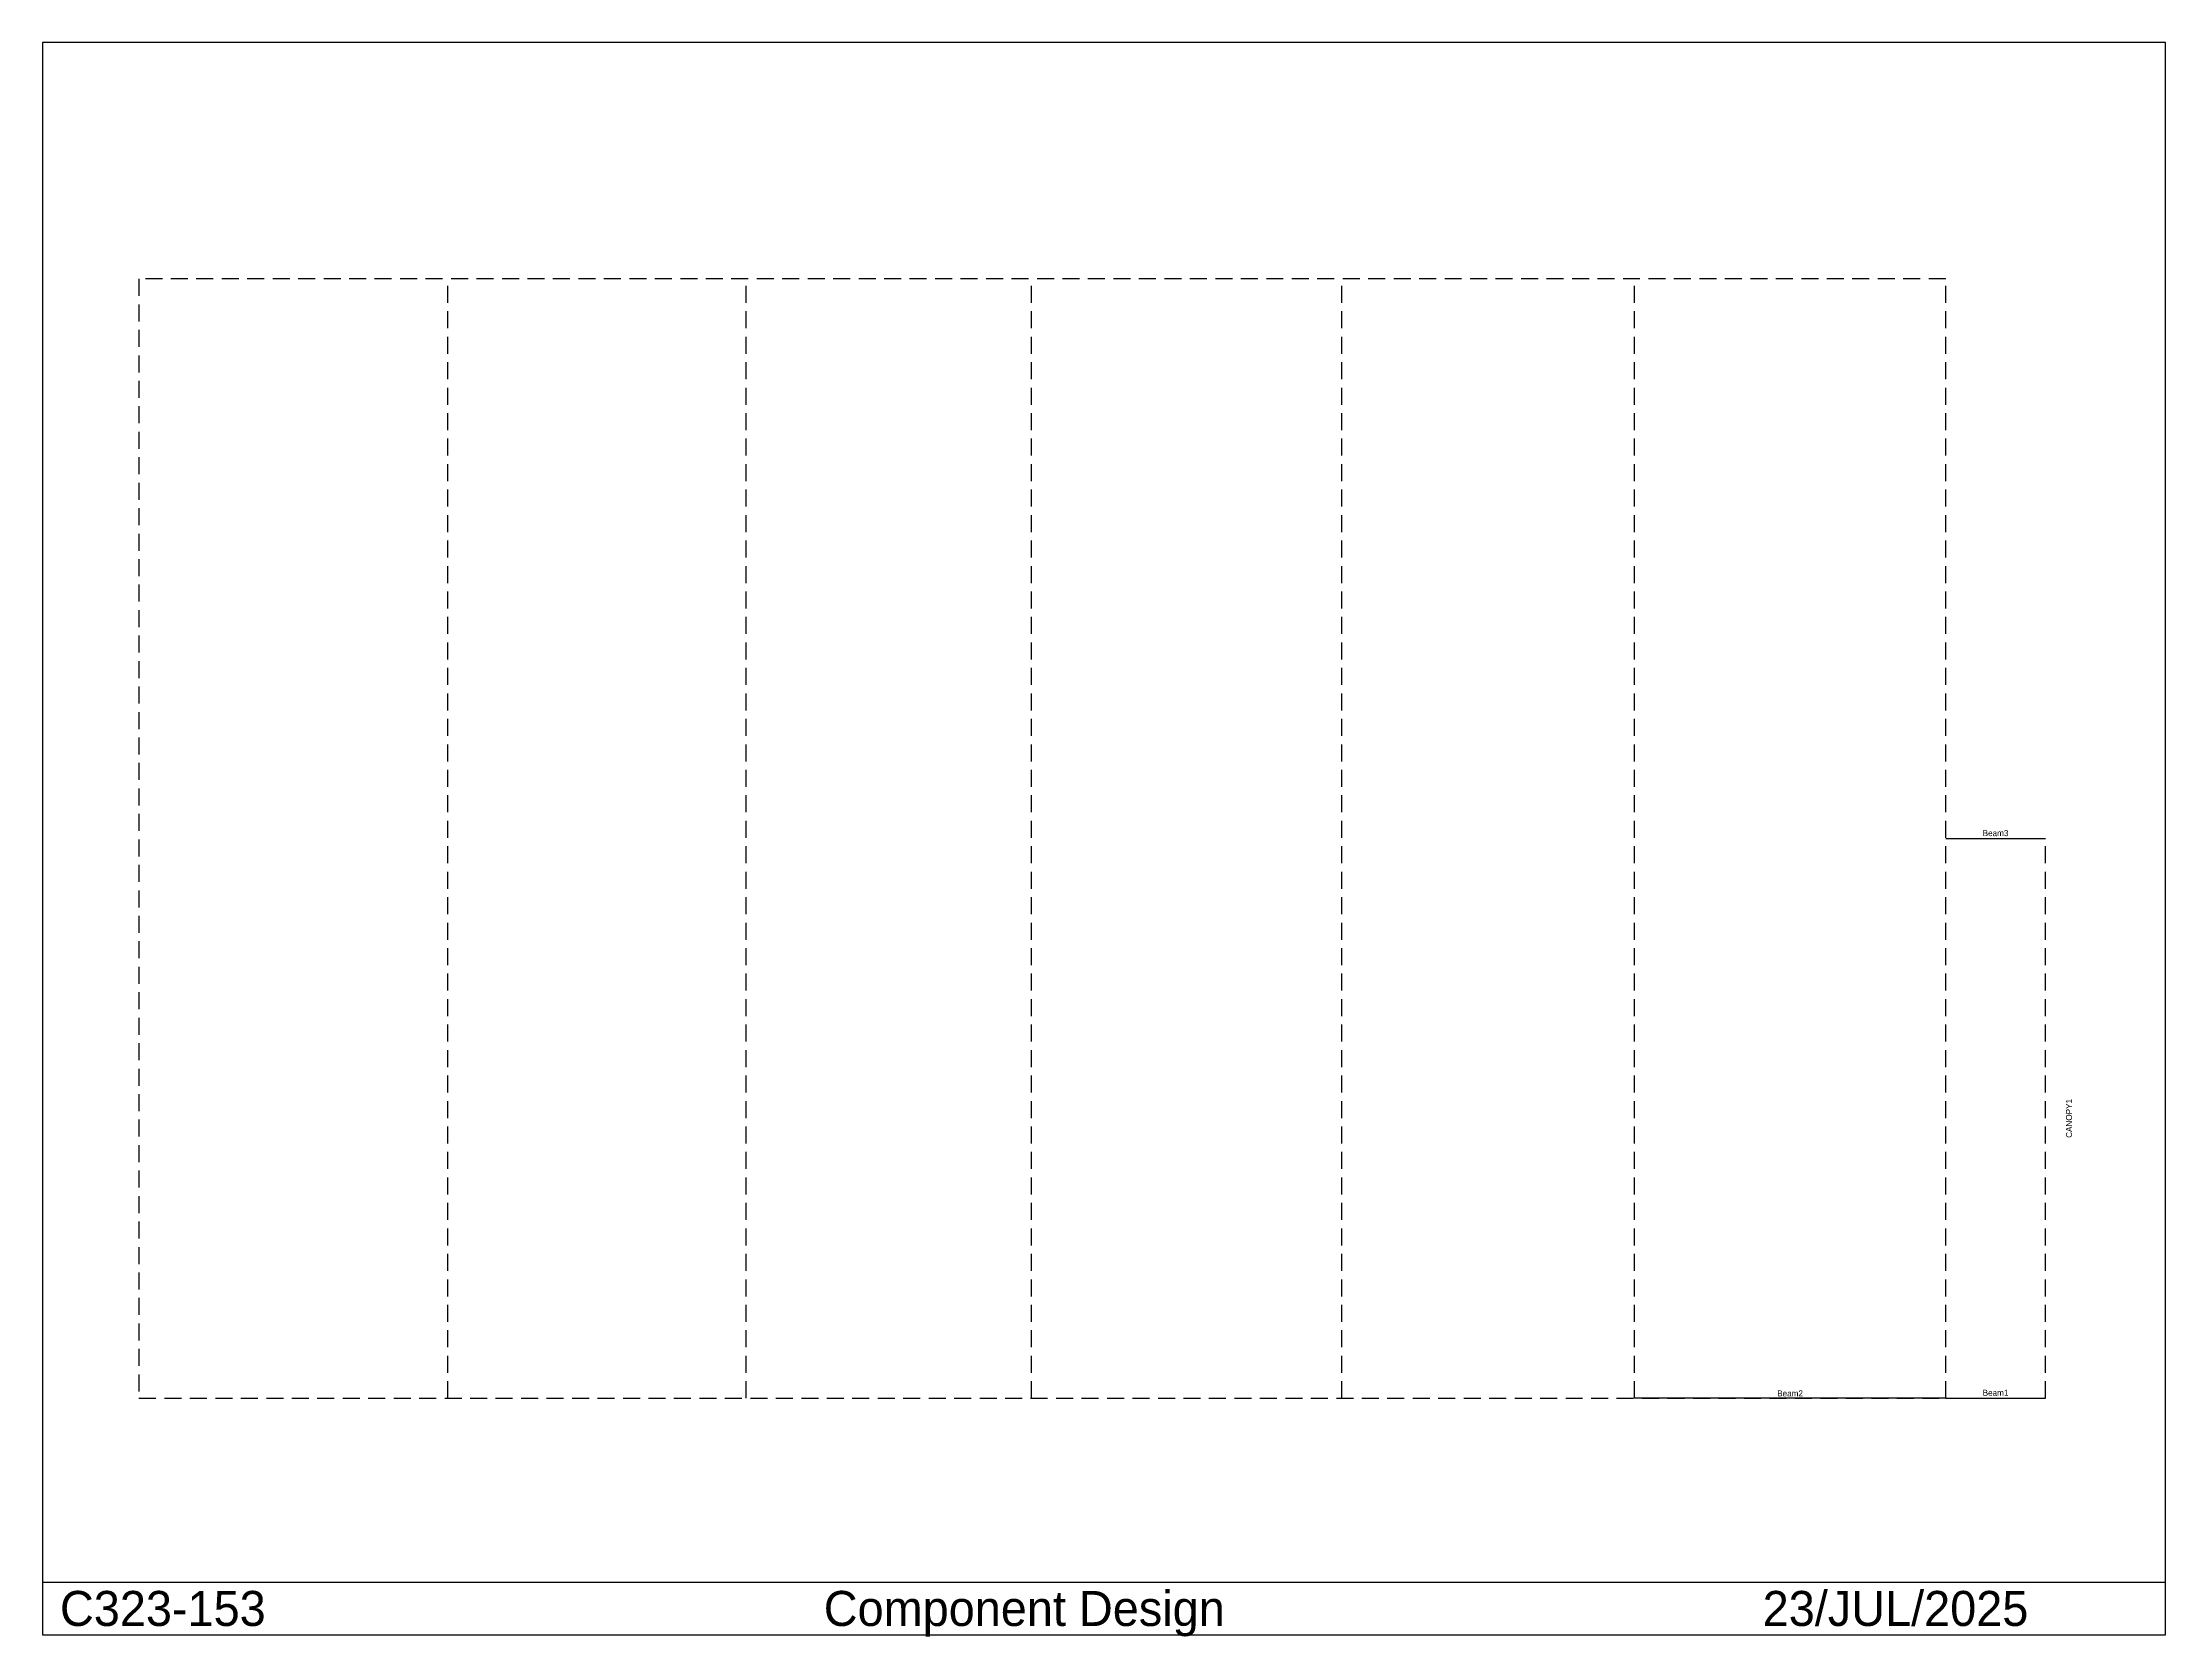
# Model space of a CAD drawing. Extents: x -1937 to 40683, y -4784 to 27218.
import ezdxf
from ezdxf.enums import TextEntityAlignment as Align

# ---------------------------------------------------------------- set-up
doc = ezdxf.new("R2010")
doc.units = 0
doc.linetypes.add('CONTIN', pattern=[0])
doc.linetypes.add('DASHED', pattern=[511.44, 340.96, -170.48])
doc.layers.get('0').update_dxf_attribs({"linetype": 'CONTIN'})
for name, color, linetype in [('16', 7, 'CONTIN'), ('21', 7, 'CONTIN'), ('23', 7, 'DASHED'), ('8', 5, 'DASHED')]:
    doc.layers.add(name, color=color, linetype=linetype)

msp = doc.modelspace()

# ---------------------------------------------------------------- linework, layer by layer
for p, q in [((40682.762, 27217.514), (-1937.276, 27217.514)), ((-1937.276, 27217.514), (-1937.276, -4747.514)), ((40682.762, -4747.514), (40682.762, 27217.514)), ((-1937.276, -3692.668), (40682.762, -3692.668)), ((-1937.276, -4747.514), (40682.762, -4747.514))]:
    msp.add_line(p, q)
at = {"layer": '16'}
for p, q in [((36270, 11235), (38270, 11235)), ((36270, 0), (30020, 0)), ((36270, 0), (38270, 0))]:
    msp.add_line(p, q, dxfattribs=at)
at = {"layer": '23'}
for p, q in [((6200, 0), (6200, 22470)), ((12190, 0), (12190, 22470)), ((17920, 0), (17920, 22470)), ((24150, 0), (24150, 22470)), ((30020, 0), (30020, 22470))]:
    msp.add_line(p, q, dxfattribs=at)
at = {"layer": '8'}
for p, q in [((0, 22470), (0, 0)), ((36270, 22470), (0, 22470)), ((36270, 0), (36270, 22470)), ((36270, 11235), (38270, 11235)), ((38270, 0), (38270, 11235)), ((0, 0), (36270, 0)), ((36270, 0), (38270, 0))]:
    msp.add_line(p, q, dxfattribs=at)

# ---------------------------------------------------------------- texts
for s, p in [('Component Design', (13746.897, -4571.707)), ('23/JUL/2025', (32595.609, -4571.707)), ('C323-153', (-1585.66, -4571.707))]:
    msp.add_text(s, height=703.231).set_placement(p)
at = {"layer": '16'}
for s, p in [('Beam3', (37270, 11344.729)), ('Beam1', (37270, 109.728))]:
    msp.add_text(s, height=121.92, rotation=360, dxfattribs=at).set_placement(p, align=Align.MIDDLE_CENTER)
msp.add_text('Beam2', height=121.92, rotation=360, dxfattribs=at).set_placement((33145, 0), align=Align.BOTTOM_CENTER)
at = {"layer": '21'}
msp.add_text('CANOPY1', height=121.92, rotation=90, dxfattribs=at).set_placement((38745.488, 5617.5), align=Align.MIDDLE_CENTER)

doc.saveas('drawing.dxf')
